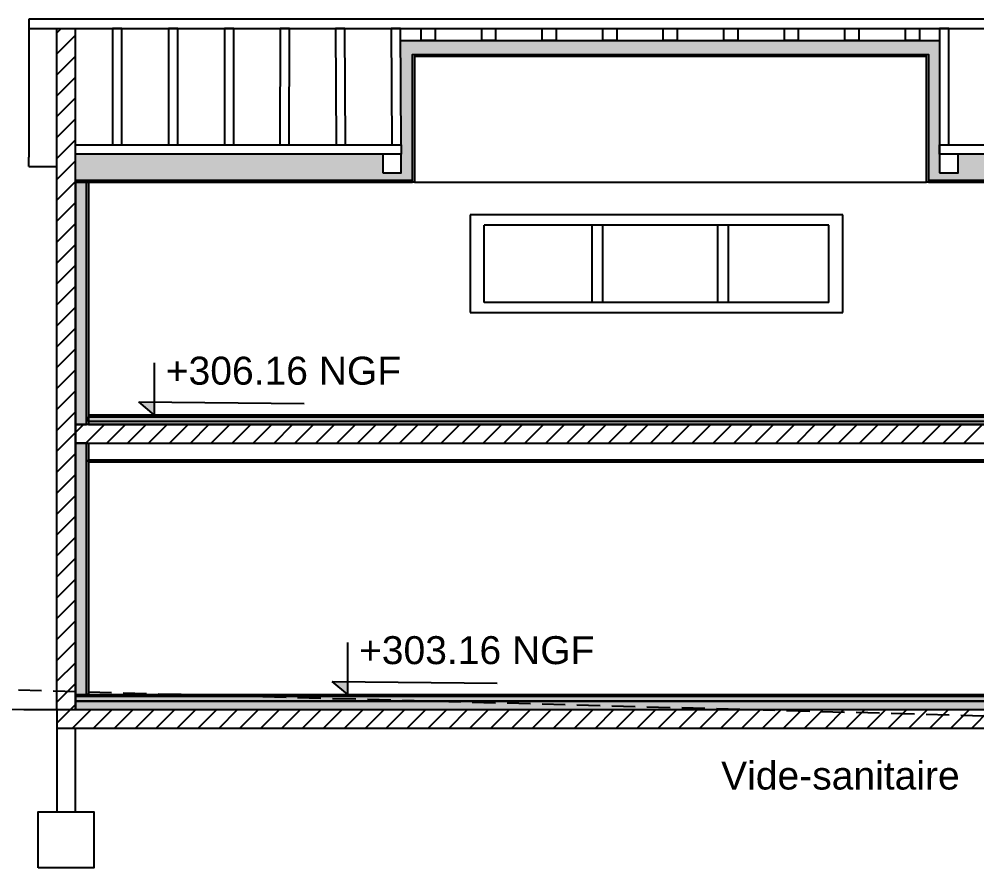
# Model space of a CAD drawing. Header units: millimetres. Extents: x 3.3 to 31.3, y 2.1 to 31.8.
# Drawn here: x 9.59 to 19.88, y 21.55 to 30.66 of the extents above; entities that cross this region are included whole.
import ezdxf

# ---------------------------------------------------------------- set-up
doc = ezdxf.new("R2010")
doc.units = ezdxf.units.MM
doc.linetypes.add('CACHE', pattern=[0.375, 0.25, -0.125])
for name, color, linetype in [('Charpente', 7, 'Continuous'), ('Cotations', 1, 'Continuous'), ('Faux-plafond', 7, 'Continuous'), ('Limites', 7, 'Continuous'), ('Menuiseries', 7, 'Continuous'), ('Structure', 7, 'Continuous'), ('Texte', 7, 'Continuous'), ('Toiture', 7, 'Continuous')]:
    doc.layers.add(name, color=color, linetype=linetype)
doc.styles.get("Standard").update_dxf_attribs({"font": 'arial.ttf'})
pattern_1 = [(0, (-2052.56598, -1482.459173), (0.047625, 0.02749630645), [0.03175, -0.0635]), (120, (-2052.56598, -1482.459173), (-0.0476249999, 0.02749630663), [0.03175, -0.0635]), (60, (-2052.56598, -1482.459173), (1e-10, 0.05499261308), [-0.0635, 0.03175])]
pattern_2 = [(45, (-2052.56598, -1482.45917), (-0.112253202, 0.112253202), [])]
pattern_3 = [(0, (-1937.842294, -1483.242033), (0.047625, 0.02749630645), [0.03175, -0.0635]), (120, (-1937.842294, -1483.242033), (-0.0476249999, 0.02749630663), [0.03175, -0.0635]), (60, (-1937.842294, -1483.242033), (1e-10, 0.05499261308), [-0.0635, 0.03175])]

msp = doc.modelspace()

# ---------------------------------------------------------------- hatches: boundary and pattern name
at = {"layer": 'Charpente'}
h = msp.add_hatch(dxfattribs=at)
h.set_pattern_fill('HONEY', color=256, scale=0.01)
h.set_pattern_definition(pattern_1)
h.paths.add_polyline_path([(13.497, 29.21), (10.197, 29.21), (10.197, 28.93), (13.817, 28.93), (13.817, 30.28), (19.357, 30.28), (19.357, 28.93), (24.697, 28.93), (24.697, 29.21), (19.677, 29.21), (19.677, 29.01), (19.477, 29.01), (19.477, 30.43), (13.69, 30.43), (13.697, 29.31), (13.697, 29.21), (13.697, 29.01), (13.497, 29.01)])
h = msp.add_hatch(dxfattribs=at)
h.set_pattern_fill('HONEY', color=256, scale=0.01)
h.set_pattern_definition(pattern_1)
h.paths.add_polyline_path([(10.317, 28.91), (10.197, 28.91), (10.197, 26.31), (10.317, 26.31)])
h.paths.add_polyline_path([(10.317, 26.11), (10.297, 26.11), (10.197, 26.11), (10.197, 23.41), (10.317, 23.41)])
h.paths.add_polyline_path([(24.697, 25.91), (24.577, 25.91), (24.577, 23.41), (24.697, 23.41)])
h.paths.add_polyline_path([(24.697, 28.91), (24.577, 28.91), (24.577, 26.41), (24.697, 26.41)])
at = {"layer": 'Cotations', "transparency": 33554687}
h = msp.add_hatch(color=256, dxfattribs=at)
h.dxf.hatch_style = 1
h.paths.add_polyline_path([(10.88, 26.551), (11.048, 26.41), (11.048, 26.549)])
h = msp.add_hatch(color=256, dxfattribs=at)
h.dxf.hatch_style = 1
h.paths.add_polyline_path([(12.955, 23.551), (13.123, 23.41), (13.123, 23.549)])
at = {"layer": 'Structure'}
h = msp.add_hatch(dxfattribs=at)
h.set_pattern_fill('ANSI31', color=256, scale=0.05)
h.set_pattern_definition(pattern_2)
h.paths.add_polyline_path([(24.897, 30.56), (24.697, 30.56), (24.697, 23.25), (24.897, 23.25)])
h.paths.add_polyline_path([(9.997, 23.25), (9.997, 23.05), (24.897, 23.05), (24.897, 23.25)])
h = msp.add_hatch(dxfattribs=at)
h.set_pattern_fill('ANSI31', color=256, scale=0.05)
h.set_pattern_definition(pattern_2)
h.paths.add_polyline_path([(10.197, 25.91), (10.197, 26.11), (10.197, 30.56), (9.997, 30.56), (9.997, 23.25), (10.197, 23.25), (10.197, 23.34), (10.197, 23.39), (10.197, 23.41)])
h = msp.add_hatch(dxfattribs=at)
h.set_pattern_fill('HONEY', color=256, scale=0.01)
h.set_pattern_definition(pattern_3)
h.paths.add_polyline_path([(24.697, 26.39), (10.337, 26.39), (10.337, 26.34), (24.697, 26.34)])
h = msp.add_hatch(color=256, dxfattribs=at)
h.dxf.hatch_style = 1
h.paths.add_polyline_path([(24.697, 26.39), (10.337, 26.39), (10.337, 26.34), (24.697, 26.34)])
h = msp.add_hatch(dxfattribs=at)
h.set_pattern_fill('HONEY', color=256, scale=0.01)
h.set_pattern_definition(pattern_3)
h.paths.add_polyline_path([(24.697, 26.34), (10.337, 26.34), (10.337, 26.31), (24.697, 26.31)])
h = msp.add_hatch(dxfattribs=at)
h.set_pattern_fill('ANSI31', color=256, scale=0.05)
h.set_pattern_definition(pattern_2)
h.paths.add_polyline_path([(24.697, 26.31), (10.337, 26.31), (10.197, 26.31), (10.197, 26.11), (24.697, 26.11)])
h = msp.add_hatch(color=256, dxfattribs=at)
h.dxf.hatch_style = 1
h.paths.add_polyline_path([(24.697, 23.39), (10.197, 23.39), (10.197, 23.34), (24.697, 23.34)])
h = msp.add_hatch(dxfattribs=at)
h.set_pattern_fill('HONEY', color=256, scale=0.01)
h.set_pattern_definition(pattern_1)
h.paths.add_polyline_path([(24.697, 23.34), (10.197, 23.34), (10.197, 23.25), (24.697, 23.25)])

# ---------------------------------------------------------------- linework, layer by layer
at = {"linetype": 'CACHE'}
msp.add_line((4.337, 23.6), (28.687, 22.95), dxfattribs=at)
msp.add_arc((9.997, 69.19), 45.94, 262.923, 270)
at = {"layer": 'Charpente'}
for p, q in [((13.691, 30.43), (19.477, 30.43)), ((19.477, 30.41), (19.477, 29.01))]:
    msp.add_line(p, q, dxfattribs=at)
for points in [[(10.597, 29.31), (10.697, 29.31), (10.697, 30.56), (10.597, 30.56)], [(11.197, 29.31), (11.297, 29.31), (11.297, 30.56), (11.197, 30.56)], [(11.797, 29.31), (11.897, 29.31), (11.897, 30.56), (11.797, 30.56)], [(12.393, 29.31), (12.493, 29.31), (12.497, 30.56), (12.397, 30.56)], [(12.997, 29.31), (13.097, 29.31), (13.089, 30.561), (12.989, 30.561)], [(13.597, 29.31), (13.697, 29.31), (13.689, 30.561), (13.589, 30.561)], [(19.477, 29.31), (19.577, 29.31), (19.577, 30.56), (19.477, 30.56)], [(13.837, 28.91), (13.817, 28.91), (13.817, 30.28), (19.357, 30.28), (19.357, 28.91), (19.337, 28.91), (19.337, 30.26), (13.837, 30.26)], [(13.697, 29.21), (10.197, 29.21), (10.197, 29.31), (13.697, 29.31)], [(24.697, 29.21), (19.477, 29.21), (19.477, 29.31), (24.697, 29.31)], [(13.497, 29.01), (13.697, 29.01), (13.697, 29.21), (13.497, 29.21)], [(19.477, 29.01), (19.677, 29.01), (19.677, 29.21), (19.477, 29.21)]]:
    msp.add_lwpolyline(points, close=True, dxfattribs=at)
for points in [[(13.91, 30.43), (13.91, 30.56), (14.06, 30.56), (14.06, 30.43), (13.91, 30.43)], [(14.56, 30.43), (14.56, 30.56), (14.71, 30.56), (14.71, 30.43), (14.56, 30.43)], [(15.21, 30.43), (15.21, 30.56), (15.36, 30.56), (15.36, 30.43), (15.21, 30.43)], [(15.86, 30.43), (15.86, 30.56), (16.01, 30.56), (16.01, 30.43), (15.86, 30.43)], [(16.51, 30.43), (16.51, 30.56), (16.66, 30.56), (16.66, 30.43), (16.51, 30.43)], [(17.16, 30.43), (17.16, 30.56), (17.31, 30.56), (17.31, 30.43), (17.16, 30.43)], [(17.81, 30.43), (17.81, 30.56), (17.96, 30.56), (17.96, 30.43), (17.81, 30.43)], [(18.46, 30.43), (18.46, 30.56), (18.61, 30.56), (18.61, 30.43), (18.46, 30.43)], [(19.11, 30.43), (19.11, 30.56), (19.26, 30.56), (19.26, 30.43), (19.11, 30.43)]]:
    msp.add_lwpolyline(points, dxfattribs=at)
at = {"layer": 'Cotations'}
for p, q in [((11.048, 26.41), (11.048, 26.97)), ((11.048, 26.41), (10.88, 26.551)), ((10.88, 26.551), (12.653, 26.534)), ((13.123, 23.41), (13.123, 23.97)), ((13.123, 23.41), (12.955, 23.551)), ((12.955, 23.551), (14.728, 23.534))]:
    msp.add_line(p, q, dxfattribs=at)
at = {"layer": 'Faux-plafond'}
for p, q in [((19.337, 30.26), (13.837, 30.26)), ((13.837, 30.26), (13.837, 28.91)), ((19.337, 28.91), (19.337, 30.26)), ((13.837, 28.91), (10.337, 28.91)), ((13.837, 28.91), (19.337, 28.91)), ((24.557, 28.91), (19.337, 28.91)), ((10.337, 25.91), (24.697, 25.91))]:
    msp.add_line(p, q, dxfattribs=at)
at = {"layer": 'Limites'}
msp.add_line((9.997, 23.25), (24.897, 23.25), dxfattribs=at)
at = {"layer": 'Menuiseries'}
for p, q in [((18.437, 28.56), (14.437, 28.56)), ((14.437, 28.56), (14.437, 27.51)), ((18.437, 27.51), (18.437, 28.56)), ((18.437, 27.51), (18.437, 28.56)), ((18.287, 28.45), (14.587, 28.45)), ((14.587, 27.62), (14.587, 28.45)), ((15.747, 27.62), (15.747, 28.45)), ((15.857, 28.45), (15.857, 27.62)), ((17.097, 27.62), (17.097, 28.45)), ((17.207, 28.45), (17.207, 27.62)), ((18.287, 27.62), (18.287, 28.45)), ((18.287, 27.62), (14.587, 27.62)), ((14.437, 27.51), (18.437, 27.51))]:
    msp.add_line(p, q, dxfattribs=at)
at = {"layer": 'Structure'}
for p, q in [((9.997, 30.56), (10.197, 30.56)), ((9.997, 23.25), (9.997, 30.56)), ((10.197, 23.25), (10.197, 30.56)), ((10.297, 26.11), (10.337, 26.11)), ((10.197, 23.41), (10.197, 25.91)), ((9.997, 23.25), (9.997, 23.05)), ((9.997, 23.25), (24.897, 23.25)), ((9.997, 23.05), (24.897, 23.05)), ((9.997, 23.05), (9.997, 22.15)), ((10.197, 22.15), (10.197, 23.05))]:
    msp.add_line(p, q, dxfattribs=at)
for points in [[(10.197, 28.91), (13.817, 28.91), (13.817, 28.93), (10.197, 28.93)], [(10.317, 28.91), (10.197, 28.91), (10.197, 26.31), (10.317, 26.31)], [(10.337, 26.31), (10.317, 26.31), (10.317, 28.91), (10.337, 28.91)], [(19.357, 28.91), (24.697, 28.91), (24.697, 28.93), (19.357, 28.93)], [(10.337, 26.39), (24.697, 26.39), (24.697, 26.41), (10.337, 26.41)], [(24.697, 26.34), (10.337, 26.34), (10.337, 26.39), (24.697, 26.39)], [(10.337, 26.31), (24.697, 26.31), (24.697, 26.34), (10.337, 26.34)], [(10.197, 26.11), (24.697, 26.11), (24.697, 26.31), (10.197, 26.31)], [(10.197, 26.11), (10.197, 26.11), (10.197, 25.91), (10.197, 25.91)], [(10.197, 23.41), (10.317, 23.41), (10.317, 26.11), (10.197, 26.11)], [(10.317, 26.11), (10.337, 26.11), (10.337, 23.41), (10.317, 23.41)], [(24.697, 25.91), (10.337, 25.91), (10.337, 25.93), (24.697, 25.93)], [(24.697, 23.39), (10.197, 23.39), (10.197, 23.41), (24.697, 23.41)], [(10.197, 23.34), (24.697, 23.34), (24.697, 23.39), (10.197, 23.39)], [(10.197, 23.25), (24.697, 23.25), (24.697, 23.34), (10.197, 23.34)]]:
    msp.add_lwpolyline(points, close=True, dxfattribs=at)
for points in [[(10.197, 22.15), (10.397, 22.15), (10.397, 21.55), (9.797, 21.55)], [(9.797, 21.55), (9.797, 22.15), (10.197, 22.15)]]:
    msp.add_lwpolyline(points, dxfattribs=at)
at = {"layer": 'Toiture'}
for p, q in [((25.197, 30.66), (9.697, 30.66)), ((9.697, 30.66), (9.697, 29.18)), ((9.697, 30.56), (25.197, 30.56)), ((9.997, 29.08), (9.997, 30.56)), ((9.697, 29.08), (9.697, 29.18)), ((9.697, 29.08), (9.997, 29.08))]:
    msp.add_line(p, q, dxfattribs=at)

# ---------------------------------------------------------------- texts
at = {"layer": 'Cotations', "char_height": 0.3, "attachment_point": 1}
for s, insert in [('+306.16 NGF', (11.168, 27.037)), ('+303.16 NGF', (13.243, 24.037))]:
    msp.add_mtext_dynamic_manual_height_columns(s, width=3.69713, gutter_width=12.5, heights=[0.613], dxfattribs=dict(at, insert=insert))
at = {"layer": 'Texte', "insert": (17.131, 22.691), "char_height": 0.3, "attachment_point": 1}
msp.add_mtext_dynamic_manual_height_columns('Vide-sanitaire', width=2.8014, gutter_width=12.5, heights=[0.208], dxfattribs=at)

doc.saveas('drawing.dxf')
